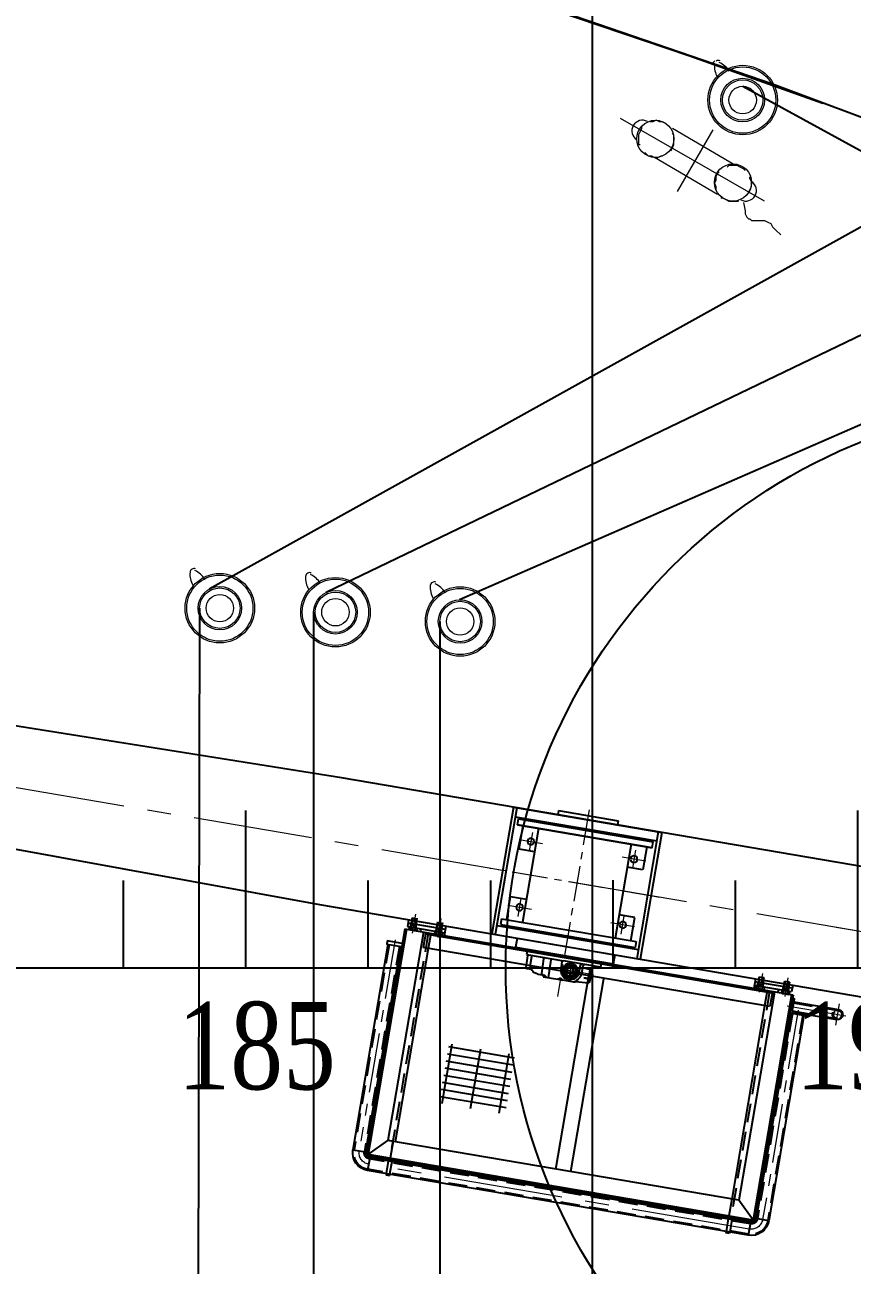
# Model space of a CAD drawing. Header units: millimetres. Extents: x -4 to 3776, y -4 to 4079.
# Drawn here: x 636.55 to 660.21, y 209.86 to 245.36 of the extents above; entities that cross this region are included whole.
import ezdxf
from ezdxf import colors
from ezdxf.entities.mleader import LeaderData, LeaderLine
from ezdxf.math import Vec2, Vec3

# ---------------------------------------------------------------- set-up
doc = ezdxf.new("R2010")
doc.units = ezdxf.units.MM
for name, pattern in [('ACAD_ISO04W100', [30, 24, -3, 0, -3]), ('CENTER', [2, 1.25, -0.25, 0.25, -0.25]), ('DASHED', [0.75, 0.5, -0.25])]:
    doc.linetypes.add(name, pattern=pattern)
for name, color, linetype in [('1轮廓实线层', 7, 'Continuous'), ('2细线层', 4, 'Continuous'), ('4虚线层', 6, 'DASHED'), ('5剖面线层', 2, 'Continuous'), ('BK_kedu', 255, 'Continuous'), ('EDGE', 7, 'Continuous'), ('FORECASTLE', 7, 'Continuous'), ('PDF_MOORING', 7, 'Continuous'), ('PDF_piece', 7, 'Continuous'), ('PDF_TEXT', 7, 'Continuous'), ('ROTATEDREFERENCEFRAME', 7, 'Continuous')]:
    doc.layers.add(name, color=color, linetype=linetype)
doc.layers.add('3中心线层', color=2, linetype='CENTER', lineweight=13)
doc.layers.add('刻度', color=3, linetype='ACAD_ISO04W100', lineweight=13)
doc.layers.add('Sheet$GRID', color=254, linetype='Continuous', true_color=0xbebebe)
doc.styles.add('ROMANC', font='ROMANC.shx', dxfattribs={"width": 0.8, "bigfont": 'HZDX.shx'})
doc.styles.get("Standard").update_dxf_attribs({"font": 'arial.ttf'})

# ---------------------------------------------------------------- blocks, each defined once
blk = doc.blocks.new('*U152')
at = {"layer": '1轮廓实线层'}
for p, q in [((-5, 48.3), (-5, 10.5)), ((0, 50), (-3.3, 50)), ((0, 0), (0, 50)), ((-50, 0), (-50, 3.3)), ((-50, 0), (0, 0)), ((-10.5, 5), (-48.3, 5))]:
    blk.add_line(p, q, dxfattribs=at)
for centre, radius, start, end in [((-3.3, 48.3), 1.67, 90, 180), ((-48.3, 3.3), 1.67, 90, 180), ((-10.5, 10.5), 5.5, 270, 360)]:
    blk.add_arc(centre, radius, start, end, dxfattribs=at)
blk = doc.blocks.new('dfs')
at = {"layer": '5剖面线层'}
h = blk.add_hatch(dxfattribs=at)
h.set_pattern_fill('GRATE', color=3, scale=0.095639, style=0)
h.set_pattern_definition([(0, (-1343.148415, -153.285846), (0, -0.07591353), []), (270, (-1343.1484, -153.28585), (-0.303654, -2e-17), [])])
h.paths.add_polyline_path([(-1335.506, -158.9), (-1336.209, -158.9), (-1336.209, -158.264), (-1335.506, -158.264)])
h = blk.add_hatch(dxfattribs=at)
h.set_pattern_fill('ANSI31', color=3, scale=0.000318797, style=0)
h.set_pattern_definition([(315, (-1343.1484147, -152.8395009), (-0.00071571966, -0.00071571966), [])])
h.paths.add_polyline_path([(-1338.967, -159.559), (-1338.967, -159.578, -0.414214), (-1338.986, -159.559)])
h = blk.add_hatch(dxfattribs=at)
h.set_pattern_fill('ANSI31', color=3, scale=0.000318797, style=0)
h.set_pattern_definition([(225, (-1330.6786987, -152.8395009), (0.00071571966, -0.00071571966), [])])
h.paths.add_polyline_path([(-1334.861, -159.559), (-1334.861, -159.578, 0.414214), (-1334.841, -159.559)])
at = {"color": 3}
for p, q in [((-1341.678, -155.699), (-1333.919, -155.699)), ((-1337.336, -155.7), (-1337.336, -157.052)), ((-1337.298, -155.7), (-1337.298, -157.052)), ((-1335.789, -155.7), (-1335.789, -157.052)), ((-1335.752, -155.7), (-1335.752, -157.052)), ((-1341.678, -157.054), (-1333.919, -157.054)), ((-1338.963, -157.085), (-1338.565, -157.085)), ((-1338.963, -157.124), (-1338.565, -157.124)), ((-1338.82, -157.124), (-1338.82, -157.156)), ((-1338.565, -157.054), (-1338.565, -157.156)), ((-1335.262, -157.054), (-1335.262, -157.156)), ((-1334.864, -157.085), (-1335.262, -157.085)), ((-1334.864, -157.124), (-1335.262, -157.124)), ((-1335.007, -157.124), (-1335.007, -157.156)), ((-1339.002, -157.223), (-1339.48, -157.223)), ((-1339.359, -157.331), (-1339.359, -157.223)), ((-1338.986, -157.156), (-1338.986, -159.559)), ((-1338.986, -157.156), (-1334.841, -157.156)), ((-1338.967, -157.156), (-1338.967, -159.578)), ((-1338.785, -157.156), (-1338.785, -159.378)), ((-1338.763, -157.156), (-1338.763, -157.315)), ((-1338.763, -157.172), (-1335.065, -157.172)), ((-1338.622, -157.172), (-1338.622, -157.156)), ((-1336.938, -157.148), (-1336.938, -157.205)), ((-1336.938, -157.205), (-1336.544, -157.205)), ((-1336.852, -157.376), (-1336.857, -157.217)), ((-1336.754, -157.3), (-1336.757, -157.217)), ((-1336.725, -157.299), (-1336.728, -157.217)), ((-1336.713, -157.287), (-1336.684, -157.237)), ((-1336.696, -157.296), (-1336.663, -157.239)), ((-1336.668, -157.296), (-1336.649, -157.262)), ((-1336.63, -157.239), (-1336.663, -157.239)), ((-1336.63, -157.219), (-1336.653, -157.219)), ((-1336.63, -157.262), (-1336.649, -157.262)), ((-1336.63, -157.219), (-1336.607, -157.219)), ((-1336.63, -157.239), (-1336.597, -157.239)), ((-1336.63, -157.262), (-1336.611, -157.262)), ((-1336.591, -157.296), (-1336.611, -157.262)), ((-1336.564, -157.296), (-1336.597, -157.239)), ((-1336.547, -157.287), (-1336.575, -157.237)), ((-1336.149, -157.205), (-1336.544, -157.205)), ((-1336.534, -157.299), (-1336.531, -157.217)), ((-1336.419, -157.406), (-1336.413, -157.217)), ((-1336.343, -157.375), (-1336.337, -157.217)), ((-1336.209, -157.299), (-1336.206, -157.217)), ((-1336.162, -157.217), (-1336.166, -157.342)), ((-1336.149, -157.148), (-1336.149, -157.205)), ((-1335.205, -157.172), (-1335.205, -157.156)), ((-1335.065, -157.156), (-1335.065, -157.315)), ((-1335.042, -157.156), (-1335.042, -159.378)), ((-1339.019, -157.331), (-1339.48, -157.331)), ((-1339.132, -157.347), (-1339.132, -159.537)), ((-1338.998, -157.347), (-1338.998, -159.537)), ((-1338.763, -157.315), (-1335.065, -157.315)), ((-1338.708, -157.315), (-1338.708, -159.378)), ((-1336.993, -159.378), (-1336.993, -157.315)), ((-1336.706, -157.399), (-1336.841, -157.388)), ((-1336.834, -159.378), (-1336.834, -157.315)), ((-1336.713, -157.305), (-1336.684, -157.354)), ((-1336.696, -157.296), (-1336.663, -157.353)), ((-1336.668, -157.296), (-1336.649, -157.329)), ((-1336.63, -157.353), (-1336.663, -157.353)), ((-1336.63, -157.372), (-1336.653, -157.372)), ((-1336.63, -157.329), (-1336.649, -157.329)), ((-1336.63, -157.329), (-1336.611, -157.329)), ((-1336.63, -157.353), (-1336.597, -157.353)), ((-1336.63, -157.372), (-1336.607, -157.372)), ((-1336.591, -157.296), (-1336.611, -157.329)), ((-1336.564, -157.296), (-1336.597, -157.353)), ((-1336.547, -157.305), (-1336.575, -157.354)), ((-1336.3, -157.387), (-1336.373, -157.387)), ((-1336.224, -157.353), (-1336.178, -157.353)), ((-1335.119, -157.315), (-1335.119, -159.378)), ((-1334.841, -157.309), (-1334.682, -157.309)), ((-1334.841, -157.347), (-1334.682, -157.347)), ((-1334.829, -157.347), (-1334.829, -159.537)), ((-1334.695, -157.347), (-1334.695, -159.537)), ((-1336.688, -157.406), (-1336.572, -157.406)), ((-1336.516, -157.406), (-1336.572, -157.406)), ((-1336.362, -157.406), (-1336.516, -157.406)), ((-1336.362, -157.406), (-1336.362, -157.399)), ((-1338.967, -159.559), (-1338.785, -159.378)), ((-1338.785, -159.378), (-1335.042, -159.378)), ((-1334.861, -159.559), (-1335.042, -159.378)), ((-1339.132, -159.537), (-1338.998, -159.537)), ((-1338.986, -159.559), (-1334.841, -159.559)), ((-1338.967, -159.578), (-1334.861, -159.578)), ((-1338.944, -159.591), (-1334.883, -159.591)), ((-1338.944, -159.591), (-1338.944, -159.725)), ((-1338.747, -159.578), (-1338.747, -159.591)), ((-1338.708, -159.578), (-1338.708, -159.591)), ((-1335.119, -159.578), (-1335.119, -159.591)), ((-1335.08, -159.578), (-1335.08, -159.591)), ((-1334.883, -159.591), (-1334.883, -159.725)), ((-1334.695, -159.537), (-1334.829, -159.537)), ((-1338.944, -159.725), (-1334.883, -159.725)), ((-1338.747, -159.725), (-1338.747, -159.738)), ((-1338.747, -159.738), (-1338.708, -159.738)), ((-1338.708, -159.725), (-1338.708, -159.738)), ((-1335.119, -159.725), (-1335.119, -159.738)), ((-1335.08, -159.738), (-1335.119, -159.738)), ((-1335.08, -159.725), (-1335.08, -159.738))]:
    blk.add_line(p, q, dxfattribs=at)
at = {"color": 3, "lineweight": 25}
for p, q in [((-1335.752, -155.7), (-1337.336, -155.7)), ((-1336.225, -155.656), (-1336.863, -155.656)), ((-1336.863, -155.656), (-1336.863, -155.7)), ((-1336.225, -155.656), (-1336.225, -155.7)), ((-1335.789, -155.796), (-1337.298, -155.796)), ((-1335.826, -155.812), (-1337.261, -155.812)), ((-1337.261, -155.876), (-1337.261, -155.812)), ((-1335.882, -155.796), (-1335.882, -155.812)), ((-1335.826, -155.876), (-1335.826, -155.812)), ((-1335.826, -155.876), (-1337.261, -155.876)), ((-1337.261, -155.876), (-1335.826, -155.876)), ((-1337.205, -155.876), (-1337.205, -156.121)), ((-1337.038, -155.876), (-1337.038, -156.877)), ((-1336.05, -155.876), (-1336.05, -156.877)), ((-1335.882, -155.876), (-1335.882, -156.121)), ((-1337.205, -156.121), (-1337.038, -156.121)), ((-1335.882, -156.121), (-1336.05, -156.121)), ((-1337.205, -156.877), (-1337.205, -156.631)), ((-1337.205, -156.631), (-1337.038, -156.631)), ((-1335.882, -156.631), (-1336.05, -156.631)), ((-1335.882, -156.877), (-1335.882, -156.631)), ((-1335.789, -156.956), (-1337.298, -156.956)), ((-1337.261, -156.877), (-1337.261, -156.94)), ((-1335.826, -156.877), (-1337.261, -156.877)), ((-1335.826, -156.94), (-1337.261, -156.94)), ((-1335.882, -156.956), (-1335.882, -156.94)), ((-1335.826, -156.877), (-1335.826, -156.94)), ((-1335.752, -157.052), (-1337.336, -157.052)), ((-1337.065, -157.052), (-1337.065, -157.148)), ((-1336.022, -157.052), (-1336.022, -157.148)), ((-1336.022, -157.148), (-1337.065, -157.148))]:
    blk.add_line(p, q, dxfattribs=at)
at = {"color": 3, "ltscale": 0.5}
for p, q in [((-1333.919, -155.699), (-1305.261, -156.019)), ((-1333.919, -157.054), (-1305.261, -156.733))]:
    blk.add_line(p, q, dxfattribs=at)
at = {"color": 3, "linetype": 'Continuous'}
for p, q in [((-1338.963, -157.054), (-1338.963, -157.124)), ((-1334.864, -157.054), (-1334.864, -157.124)), ((-1334.861, -157.156), (-1334.861, -159.578)), ((-1334.841, -157.156), (-1334.841, -159.559)), ((-1334.682, -157.309), (-1334.682, -157.347))]:
    blk.add_line(p, q, dxfattribs=at)
at = {"color": 3, "lineweight": 25}
for centre in [(-1337.094, -156.025), (-1335.994, -156.025), (-1337.094, -156.727), (-1335.994, -156.727)]:
    blk.add_circle(centre, 0.0351, dxfattribs=at)
at = {"color": 3}
for centre, radius, start, end in [((-1339.48, -157.277), 0.0542, 90, 270), ((-1336.869, -157.217), 0.012, 1.9956, 89.9926), ((-1336.769, -157.217), 0.012, 1.9956, 89.9926), ((-1336.74, -157.217), 0.012, 1.9956, 89.9926), ((-1336.63, -157.296), 0.08, 106.9342, 133.0576), ((-1336.63, -157.296), 0.08, 46.9335, 73.0569), ((-1336.519, -157.217), 0.012, 89.9985, 177.9955), ((-1336.401, -157.217), 0.012, 89.9985, 177.9955), ((-1336.325, -157.217), 0.012, 89.9985, 177.9955), ((-1336.194, -157.217), 0.012, 89.9985, 177.9955), ((-1336.15, -157.217), 0.012, 89.9927, 177.9956), ((-1336.84, -157.376), 0.012, 182.0001, 265.1307), ((-1336.63, -157.296), 0.124, 181.9958, 242.1999), ((-1336.63, -157.296), 0.0956, 181.9956, 269.9955), ((-1336.63, -157.296), 0.0837, 173.8964, 180.0011), ((-1336.63, -157.296), 0.0837, 179.9901, 186.0948), ((-1336.63, -157.296), 0.08, 226.9335, 253.0569), ((-1336.63, -157.296), 0.0956, 269.9956, 357.9955), ((-1336.63, -157.296), 0.08, 286.9342, 313.0576), ((-1336.63, -157.296), 0.124, 297.7903, 309.161), ((-1336.544, -157.402), 0.012, 50.8302, 129.1609), ((-1336.63, -157.296), 0.0837, 359.9901, 6.0948), ((-1336.63, -157.296), 0.0837, 353.8964, 0.0011), ((-1336.458, -157.296), 0.124, 230.8301, 242.2009), ((-1336.458, -157.296), 0.124, 297.7901, 313.043), ((-1336.35, -157.399), 0.012, 89.9955, 179.9956), ((-1336.354, -157.375), 0.012, 269.9927, 357.9956), ((-1336.3, -157.296), 0.0909, 269.9957, 357.9954), ((-1336.224, -157.365), 0.012, 89.9997, 137.5898), ((-1336.178, -157.341), 0.012, 269.9927, 357.9956), ((-1336.734, -157.502), 0.107, 64.5704, 75.12), ((-1338.944, -159.537), 0.188, 180, 270), ((-1338.944, -159.537), 0.0542, 180, 270), ((-1338.967, -159.559), 0.0191, 180, 270), ((-1334.883, -159.537), 0.0542, 270, 0), ((-1334.883, -159.537), 0.188, 270, 0), ((-1334.861, -159.559), 0.0191, 270, 0)]:
    blk.add_arc(centre, radius, start, end, dxfattribs=at)
at = {"layer": '1轮廓实线层', "color": 3}
for p, q in [((-1338.941, -157.124), (-1338.858, -157.124)), ((-1338.941, -157.124), (-1338.941, -157.151)), ((-1338.921, -157.124), (-1338.921, -157.151)), ((-1338.879, -157.124), (-1338.879, -157.151)), ((-1338.858, -157.124), (-1338.858, -157.151)), ((-1338.67, -157.124), (-1338.67, -157.151)), ((-1338.67, -157.124), (-1338.587, -157.124)), ((-1338.65, -157.124), (-1338.65, -157.151)), ((-1338.608, -157.124), (-1338.608, -157.151)), ((-1338.587, -157.124), (-1338.587, -157.151)), ((-1335.157, -157.124), (-1335.24, -157.124)), ((-1335.24, -157.124), (-1335.24, -157.151)), ((-1335.219, -157.124), (-1335.219, -157.151)), ((-1335.178, -157.124), (-1335.178, -157.151)), ((-1335.157, -157.124), (-1335.157, -157.151)), ((-1334.969, -157.124), (-1334.969, -157.151)), ((-1334.886, -157.124), (-1334.969, -157.124)), ((-1334.948, -157.124), (-1334.948, -157.151)), ((-1334.907, -157.124), (-1334.907, -157.151)), ((-1334.886, -157.124), (-1334.886, -157.151)), ((-1338.9, -157.156), (-1338.931, -157.156)), ((-1338.868, -157.156), (-1338.9, -157.156)), ((-1338.629, -157.156), (-1338.66, -157.156)), ((-1338.597, -157.156), (-1338.629, -157.156)), ((-1335.23, -157.156), (-1335.198, -157.156)), ((-1335.198, -157.156), (-1335.167, -157.156)), ((-1334.959, -157.156), (-1334.927, -157.156)), ((-1334.927, -157.156), (-1334.896, -157.156))]:
    blk.add_line(p, q, dxfattribs=at)
for centre, radius, start, end in [((-1338.931, -157.142), 0.0138, 220.7333, 319.2667), ((-1338.9, -157.108), 0.0479, 244.1739, 295.8261), ((-1338.868, -157.142), 0.0138, 220.7333, 319.2667), ((-1338.66, -157.142), 0.0138, 220.7333, 319.2667), ((-1338.629, -157.108), 0.0479, 244.1739, 295.8261), ((-1338.597, -157.142), 0.0138, 220.7333, 319.2667), ((-1335.23, -157.142), 0.0138, 220.7333, 319.2667), ((-1335.198, -157.108), 0.0479, 244.1739, 295.8261), ((-1335.167, -157.142), 0.0138, 220.7333, 319.2667), ((-1334.959, -157.142), 0.0138, 220.7333, 319.2667), ((-1334.927, -157.108), 0.0479, 244.1739, 295.8261), ((-1334.896, -157.142), 0.0138, 220.7333, 319.2667)]:
    blk.add_arc(centre, radius, start, end, dxfattribs=at)
at = {"layer": '2细线层', "color": 3}
for radius, start, end in [(0.0765, 359.9956, 179.9956), (0.0574, 359.9956, 179.9956), (0.0335, 359.9956, 179.9956), (0.0765, 179.9956, 359.9956), (0.0574, 179.9956, 359.9956), (0.0335, 179.9956, 359.9956)]:
    blk.add_arc((-1336.63, -157.296), radius, start, end, dxfattribs=at)
at = {"layer": '3中心线层', "color": 4, "ltscale": 0.3}
for p, q in [((-1336.544, -155.593), (-1336.544, -157.584)), ((-1335.994, -155.928), (-1335.994, -156.123)), ((-1335.868, -156.025), (-1336.12, -156.025)), ((-1337.43, -156.376), (-1335.616, -156.376))]:
    blk.add_line(p, q, dxfattribs=at)
at = {"layer": '3中心线层', "color": 4, "ltscale": 30}
for p, q in [((-1337.094, -155.928), (-1337.094, -156.123)), ((-1337.22, -156.025), (-1336.968, -156.025)), ((-1337.22, -156.727), (-1336.968, -156.727)), ((-1337.094, -156.825), (-1337.094, -156.629)), ((-1335.868, -156.727), (-1336.12, -156.727)), ((-1335.994, -156.825), (-1335.994, -156.629))]:
    blk.add_line(p, q, dxfattribs=at)
at = {"layer": '3中心线层', "color": 4, "ltscale": 0.5}
for p, q in [((-1343.937, -156.376), (-1339.25, -156.376)), ((-1338.941, -157.277), (-1339.575, -157.277)), ((-1339.065, -157.303), (-1339.065, -159.537)), ((-1334.762, -157.284), (-1334.762, -159.435))]:
    blk.add_line(p, q, dxfattribs=at)
at = {"layer": '3中心线层', "color": 4}
for p, q in [((-1343.713, -156.376), (-1303.814, -156.376)), ((-1336.63, -157.209), (-1336.63, -157.405)), ((-1336.88, -157.296), (-1336.522, -157.296)), ((-1338.944, -159.658), (-1334.985, -159.658))]:
    blk.add_line(p, q, dxfattribs=at)
at = {"layer": '3中心线层', "color": 4, "ltscale": 0.2}
for p, q in [((-1338.9, -156.983), (-1338.9, -157.185)), ((-1338.629, -156.983), (-1338.629, -157.185)), ((-1335.198, -156.983), (-1335.198, -157.185)), ((-1334.927, -156.983), (-1334.927, -157.185)), ((-1339.48, -157.391), (-1339.48, -157.163))]:
    blk.add_line(p, q, dxfattribs=at)
at = {"layer": '3中心线层', "color": 4}
for centre, start, end in [((-1338.944, -159.537), 180, 270), ((-1334.883, -159.537), 270, 0)]:
    blk.add_arc(centre, 0.121, start, end, dxfattribs=at)
at = {"layer": '4虚线层', "color": 3, "ltscale": 0.3}
for p, q in [((-1338.928, -157.124), (-1338.928, -157.085)), ((-1338.925, -157.124), (-1338.925, -157.022)), ((-1338.925, -157.105), (-1338.874, -157.105)), ((-1338.92, -157.105), (-1338.92, -157.022)), ((-1338.879, -157.105), (-1338.879, -157.022)), ((-1338.874, -157.124), (-1338.874, -157.022)), ((-1338.871, -157.124), (-1338.871, -157.085)), ((-1338.657, -157.124), (-1338.657, -157.085)), ((-1338.654, -157.124), (-1338.654, -157.022)), ((-1338.654, -157.028), (-1338.603, -157.028)), ((-1338.654, -157.105), (-1338.603, -157.105)), ((-1338.649, -157.105), (-1338.649, -157.022)), ((-1338.608, -157.105), (-1338.608, -157.022)), ((-1338.603, -157.124), (-1338.603, -157.022)), ((-1338.6, -157.124), (-1338.6, -157.085)), ((-1335.227, -157.124), (-1335.227, -157.085)), ((-1335.224, -157.124), (-1335.224, -157.022)), ((-1335.173, -157.028), (-1335.224, -157.028)), ((-1335.173, -157.105), (-1335.224, -157.105)), ((-1335.219, -157.105), (-1335.219, -157.022)), ((-1335.178, -157.105), (-1335.178, -157.022)), ((-1335.173, -157.124), (-1335.173, -157.022)), ((-1335.17, -157.124), (-1335.17, -157.085)), ((-1334.956, -157.124), (-1334.956, -157.085)), ((-1334.953, -157.124), (-1334.953, -157.022)), ((-1334.902, -157.105), (-1334.953, -157.105)), ((-1334.948, -157.105), (-1334.948, -157.022)), ((-1334.907, -157.105), (-1334.907, -157.022)), ((-1334.902, -157.124), (-1334.902, -157.022)), ((-1334.899, -157.124), (-1334.899, -157.085))]:
    blk.add_line(p, q, dxfattribs=at)
at = {"layer": '4虚线层', "color": 3, "ltscale": 0.2}
for p, q in [((-1338.925, -157.028), (-1338.874, -157.028)), ((-1334.902, -157.028), (-1334.953, -157.028))]:
    blk.add_line(p, q, dxfattribs=at)
at = {"layer": '4虚线层', "color": 3, "ltscale": 0.4}
for p, q in [((-1339.002, -157.234), (-1339.48, -157.234)), ((-1338.734, -157.156), (-1338.734, -159.559)), ((-1338.708, -157.156), (-1338.708, -157.315)), ((-1335.119, -157.156), (-1335.119, -157.315)), ((-1335.093, -157.156), (-1335.093, -159.559)), ((-1339.003, -157.32), (-1339.48, -157.32)), ((-1339.12, -157.347), (-1339.12, -159.537)), ((-1339.01, -157.347), (-1339.01, -159.537)), ((-1334.817, -157.347), (-1334.817, -159.537)), ((-1334.707, -157.347), (-1334.707, -159.537)), ((-1338.708, -159.378), (-1338.708, -159.559)), ((-1335.096, -159.378), (-1335.096, -159.559)), ((-1338.944, -159.603), (-1334.883, -159.603)), ((-1338.747, -159.591), (-1338.747, -159.725)), ((-1338.708, -159.591), (-1338.708, -159.725)), ((-1335.119, -159.591), (-1335.119, -159.725)), ((-1335.08, -159.591), (-1335.08, -159.725)), ((-1338.944, -159.713), (-1334.883, -159.713))]:
    blk.add_line(p, q, dxfattribs=at)
at = {"layer": '4虚线层', "color": 3, "linetype": 'DASHED', "ltscale": 0.1}
for p, q in [((-1336.855, -157.215), (-1336.85, -157.215)), ((-1336.85, -157.296), (-1336.85, -157.214)), ((-1336.85, -157.238), (-1336.838, -157.242)), ((-1336.838, -157.242), (-1336.833, -157.247)), ((-1336.838, -157.242), (-1336.838, -157.296)), ((-1336.837, -157.243), (-1336.782, -157.243)), ((-1336.833, -157.247), (-1336.782, -157.247)), ((-1336.833, -157.247), (-1336.833, -157.296)), ((-1336.852, -157.377), (-1336.85, -157.377)), ((-1336.85, -157.296), (-1336.85, -157.377)), ((-1336.85, -157.353), (-1336.838, -157.35)), ((-1336.838, -157.35), (-1336.838, -157.296)), ((-1336.838, -157.35), (-1336.833, -157.345)), ((-1336.837, -157.349), (-1336.78, -157.349)), ((-1336.833, -157.345), (-1336.833, -157.296)), ((-1336.833, -157.345), (-1336.78, -157.345))]:
    blk.add_line(p, q, dxfattribs=at)
at = {"layer": '4虚线层', "color": 3, "ltscale": 0.2}
for radius, start, end in [(0.043, 90, 270), (0.0542, 270, 90), (0.043, 270, 90)]:
    blk.add_arc((-1339.48, -157.277), radius, start, end, dxfattribs=at)
at = {"layer": '4虚线层', "color": 3, "ltscale": 0.4}
for centre, radius, start, end in [((-1338.944, -159.537), 0.176, 180, 270), ((-1338.944, -159.537), 0.0662, 180, 270), ((-1334.883, -159.537), 0.0662, 270, 0), ((-1334.883, -159.537), 0.176, 270, 0)]:
    blk.add_arc(centre, radius, start, end, dxfattribs=at)
at = {"color": 3, "xscale": 0.003187969924405142, "yscale": 0.003187969924405142, "zscale": 0.003187969924405142}
blk.add_blockref('*U152', (-1338.986, -157.347), dxfattribs=at)
blk = doc.blocks.new('BK_0.7')
at = {"color": 4, "lineweight": 25}
for p, q in [((0, 0), (0, 4.414)), ((17.5, 0), (17.5, 4.5)), ((3.5, 0), (3.5, 2.5)), ((7, 0), (7, 2.5)), ((10.5, 0), (10.5, 2.511)), ((14, 0), (14, 2.5)), ((0, 0), (3.5, 0)), ((3.5, 0), (7, 0)), ((7, 0), (10.5, 0)), ((10.5, 0), (14, 0)), ((14, 0), (17.5, 0))]:
    blk.add_line(p, q, dxfattribs=at)
blk = doc.blocks.new('*U374')
at = {"layer": '刻度', "color": 4, "lineweight": 25}
blk.add_blockref('BK_0.7', (-8.75, -2.25), dxfattribs=at)
blk = doc.blocks.new('*U375')
at = {"layer": '刻度', "color": 0, "linetype": 'ByBlock', "lineweight": -2, "transparency": 16777216}
for p in [(525, 0), (542.5, 0)]:
    blk.add_blockref('*U374', p, dxfattribs=at)

msp = doc.modelspace()

# ---------------------------------------------------------------- linework, layer by layer
at = {"color": 4, "lineweight": 25}
for p, q in [((657.079, 243.603), (681.694, 230.15)), ((662.499, 240.715), (641.822, 229.212)), ((665.792, 239.044), (645.162, 229.114)), ((668.71, 237.529), (648.983, 228.91)), ((641.547, 228.667), (641.501, 208.083)), ((644.808, 228.551), (644.808, 208.197)), ((648.42, 228.286), (648.42, 208.463))]:
    msp.add_line(p, q, dxfattribs=at)
at = {"color": 217, "lineweight": 25, "true_color": 0x93278f}
msp.add_circle((666.529, 218.374), 16.227, dxfattribs=at)
at = {"layer": 'EDGE', "color": 0, "lineweight": 25}
msp.add_lwpolyline([(711.928, 218.374), (703.845, 222.909), (695.961, 227.09), (688.23, 230.945), (680.607, 234.503), (673.047, 237.79), (665.504, 240.834), (657.933, 243.662), (650.289, 246.302), (642.528, 248.78), (634.646, 251.112), (626.665, 253.304), (618.61, 255.363), (610.504, 257.293), (602.371, 259.102), (594.233, 260.793), (586.112, 262.36), (578.028, 263.799), (569.999, 265.101), (562.046, 266.261)], dxfattribs=at)
at = {"layer": 'EDGE', "color": 29}
msp.add_lwpolyline([(428.943, 218.374), (490.03, 218.374), (518.175, 218.374), (541.31, 218.374), (564.444, 218.374), (580.872, 218.374), (600.426, 218.374), (607.118, 218.374), (613.374, 218.374), (619.629, 218.374), (625.885, 218.374), (632.141, 218.374), (638.396, 218.374), (644.652, 218.374), (650.907, 218.374), (657.163, 218.374), (663.418, 218.374), (669.64, 218.374)], dxfattribs=at)
msp.add_lwpolyline([(428.943, 218.374), (490.03, 218.374), (518.175, 218.374), (541.31, 218.374), (564.444, 218.374), (580.872, 218.374), (600.426, 218.374), (607.118, 218.374), (613.374, 218.374), (619.629, 218.374), (625.885, 218.374), (632.141, 218.374), (638.396, 218.374), (644.652, 218.374), (650.907, 218.374), (657.163, 218.374), (663.418, 218.374), (669.64, 218.374)], dxfattribs=at)
at = {"layer": 'FORECASTLE', "color": 0, "lineweight": 25}
msp.add_lwpolyline([(563.996, 265.977), (571.04, 264.932), (578.083, 263.789), (585.127, 262.536), (592.171, 261.191), (599.215, 259.758), (606.259, 258.237), (613.302, 256.627), (620.346, 254.919), (627.39, 253.106), (634.434, 251.171), (641.477, 249.091), (648.521, 246.866), (655.565, 244.48), (659.372, 243.124)], dxfattribs=at)
at = {"layer": 'PDF_MOORING', "lineweight": 0}
for points in [[(641.433, 229.789, 0.252922), (641.33, 229.786, 0.252958), (641.272, 229.694, 0.156109), (641.355, 229.323)], [(644.74, 229.674, 0.252922), (644.638, 229.67, 0.252958), (644.579, 229.578, 0.156109), (644.662, 229.207)], [(648.306, 229.409, 0.252922), (648.203, 229.405, 0.252958), (648.145, 229.313, 0.156109), (648.228, 228.942)]]:
    msp.add_lwpolyline(points, format="xyb", dxfattribs=at)
for centre, radius in [((657.079, 243.21), 0.994), ((657.079, 243.21), 0.948), ((657.079, 243.21), 0.624), ((657.079, 243.21), 0.578), ((657.079, 243.21), 0.393), ((642.125, 228.667), 0.994), ((642.125, 228.667), 0.948), ((645.432, 228.551), 0.994), ((645.432, 228.551), 0.948), ((642.125, 228.667), 0.624), ((642.125, 228.667), 0.578), ((642.125, 228.667), 0.393), ((645.432, 228.551), 0.624), ((645.432, 228.551), 0.578), ((648.998, 228.286), 0.994), ((648.998, 228.286), 0.948), ((645.432, 228.551), 0.393), ((648.998, 228.286), 0.624), ((648.998, 228.286), 0.578), ((648.998, 228.286), 0.393)]:
    msp.add_circle(centre, radius, dxfattribs=at)
for centre, radius, start, end in [((656.339, 244.227), 0.116, 118.3753, 175.1579), ((656.386, 244.227), 0.116, 65.5155, 122.2903), ((656.154, 243.718), 0.624, 30.3343, 65.831), ((656.894, 244.181), 0.624, 174.8422, 210.3334), ((641.154, 229.175), 0.624, 30.3343, 65.831), ((644.461, 229.06), 0.624, 30.3343, 65.831), ((648.027, 228.795), 0.624, 30.3343, 65.831)]:
    msp.add_arc(centre, radius, start, end, dxfattribs=at)
at = {"layer": 'PDF_piece', "lineweight": 0}
msp.add_lwpolyline([(657.102, 240.273), (657.149, 240.042), (657.149, 239.95), (657.195, 239.857), (657.241, 239.811), (657.287, 239.811), (657.333, 239.765), (657.426, 239.765), (657.518, 239.765), (657.611, 239.765), (657.703, 239.765), (657.796, 239.719), (657.888, 239.672), (657.935, 239.58), (658.027, 239.487), (658.166, 239.349)], dxfattribs=at)
at = {"layer": 'PDF_TEXT', "lineweight": 0}
for points in [[(657.703, 240.32), (653.588, 242.678)], [(654.929, 242.493), (654.883, 242.539), (654.79, 242.585), (654.698, 242.585), (654.605, 242.632), (654.513, 242.585), (654.42, 242.585)], [(654.189, 242.447), (654.189, 242.4), (654.143, 242.308), (654.097, 242.215), (654.097, 242.123), (654.097, 242.03), (654.097, 241.938), (654.143, 241.938)], [(655.022, 241.753), (655.068, 241.846), (655.114, 241.938), (655.114, 242.03), (655.114, 242.123), (655.114, 242.215), (655.068, 242.262)], [(656.871, 241.337), (655.068, 242.4)], [(656.224, 242.354), (655.207, 240.597)], [(654.282, 241.707), (654.374, 241.614), (654.467, 241.614), (654.559, 241.568), (654.652, 241.568), (654.744, 241.614), (654.79, 241.614)], [(656.362, 240.505), (654.559, 241.568)], [(656.409, 241.152), (656.362, 241.106), (656.316, 241.013), (656.316, 240.921), (656.27, 240.828), (656.316, 240.736), (656.316, 240.643)], [(657.149, 241.198), (657.102, 241.244), (657.01, 241.291), (656.917, 241.337), (656.825, 241.337), (656.686, 241.337), (656.64, 241.291)], [(657.195, 240.505), (657.241, 240.551), (657.287, 240.643), (657.333, 240.736), (657.333, 240.875), (657.287, 240.967), (657.287, 241.013)], [(656.455, 240.412), (656.501, 240.412), (656.594, 240.366), (656.686, 240.32), (656.779, 240.32), (656.871, 240.32), (656.964, 240.32)]]:
    msp.add_lwpolyline(points, dxfattribs=at)
for centre in [(654.582, 242.1), (656.802, 240.851)]:
    msp.add_circle(centre, 0.532, dxfattribs=at)
for centre, start, end in [((654.212, 242.331), 61.6327, 238.3641), ((657.172, 240.62), 241.6327, 58.3641)]:
    msp.add_arc(centre, 0.301, start, end, dxfattribs=at)
at = {"layer": 'ROTATEDREFERENCEFRAME', "color": 255}
for p in [(8.466, 218.374), (55.282, 218.374)]:
    msp.add_line(p, (725.282, 218.374), dxfattribs=at)
at = {"layer": 'Sheet$GRID'}
msp.add_lwpolyline([(652.77, 608.276), (652.77, 0.013)], dxfattribs=at)

# ---------------------------------------------------------------- block references
at = {"color": 6, "xscale": -2.720105513527567, "yscale": 2.720105513527567, "zscale": 2.720105513527567, "rotation": 350.3217380634983}
msp.add_blockref('dfs', (-2859.953, 1251.291), dxfattribs=at)
at = {"layer": '刻度', "color": 4, "lineweight": 25}
msp.add_blockref('*U375', (109.122, 220.624), dxfattribs=at)

# ---------------------------------------------------------------- texts
at = {"layer": '刻度', "color": 4, "lineweight": 25, "char_height": 2.5, "attachment_point": 1, "style": 'ROMANC'}
for s, insert in [('{\\fTimes New Roman|b0|i0|c0|p18;185}', (640.912, 217.396)), ('{\\fTimes New Roman|b0|i0|c0|p18;190}', (658.588, 217.396))]:
    msp.add_mtext_dynamic_manual_height_columns(s, width=3.91495, gutter_width=15, heights=[2.449], dxfattribs=dict(at, insert=insert))

# ---------------------------------------------------------------- leaders
at = {"layer": 'BK_kedu'}
ml = msp.add_multileader_mtext('Standard', dxfattribs=at)
ml.set_content('', color=256)
ml.set_leader_properties()
ml.build(insert=Vec2(0, 0))
ml.multileader.update_dxf_attribs({"text_right_attachment_type": 6, "dogleg_length": 0.36, "arrow_head_size": 0.18})
ctx = ml.context
ctx.base_point, ctx.char_height, ctx.arrow_head_size, ctx.landing_gap_size, ctx.plane_origin = Vec3(3775.999, 4079.328), 0.18, 0.18, 0.09, Vec3(3774.639, 4079.328)
ctx.right_attachment = 6
notes = []
notes.append((ctx, [(0, (0, 0, 0), (0, 0), (1, 0), 1, [])]))
ctx.mtext.insert, ctx.mtext.flow_direction = Vec3(3776.089, 4079.418), 5
for ctx, leaders in notes:
    for number, flags, end, landing, length, lines in leaders:
        leader = LeaderData()
        leader.index, (leader.has_last_leader_line, leader.has_dogleg_vector, leader.attachment_direction) = number, flags
        leader.last_leader_point, leader.dogleg_vector, leader.dogleg_length = Vec3(end), Vec3(landing), length
        for number, points, colour, breaks in lines:
            line = LeaderLine()
            line.index, line.vertices, line.color, line.breaks = number, Vec3.list(points), colors.encode_raw_color(colour), breaks
            leader.lines.append(line)
        ctx.leaders.append(leader)

doc.saveas('drawing.dxf')
